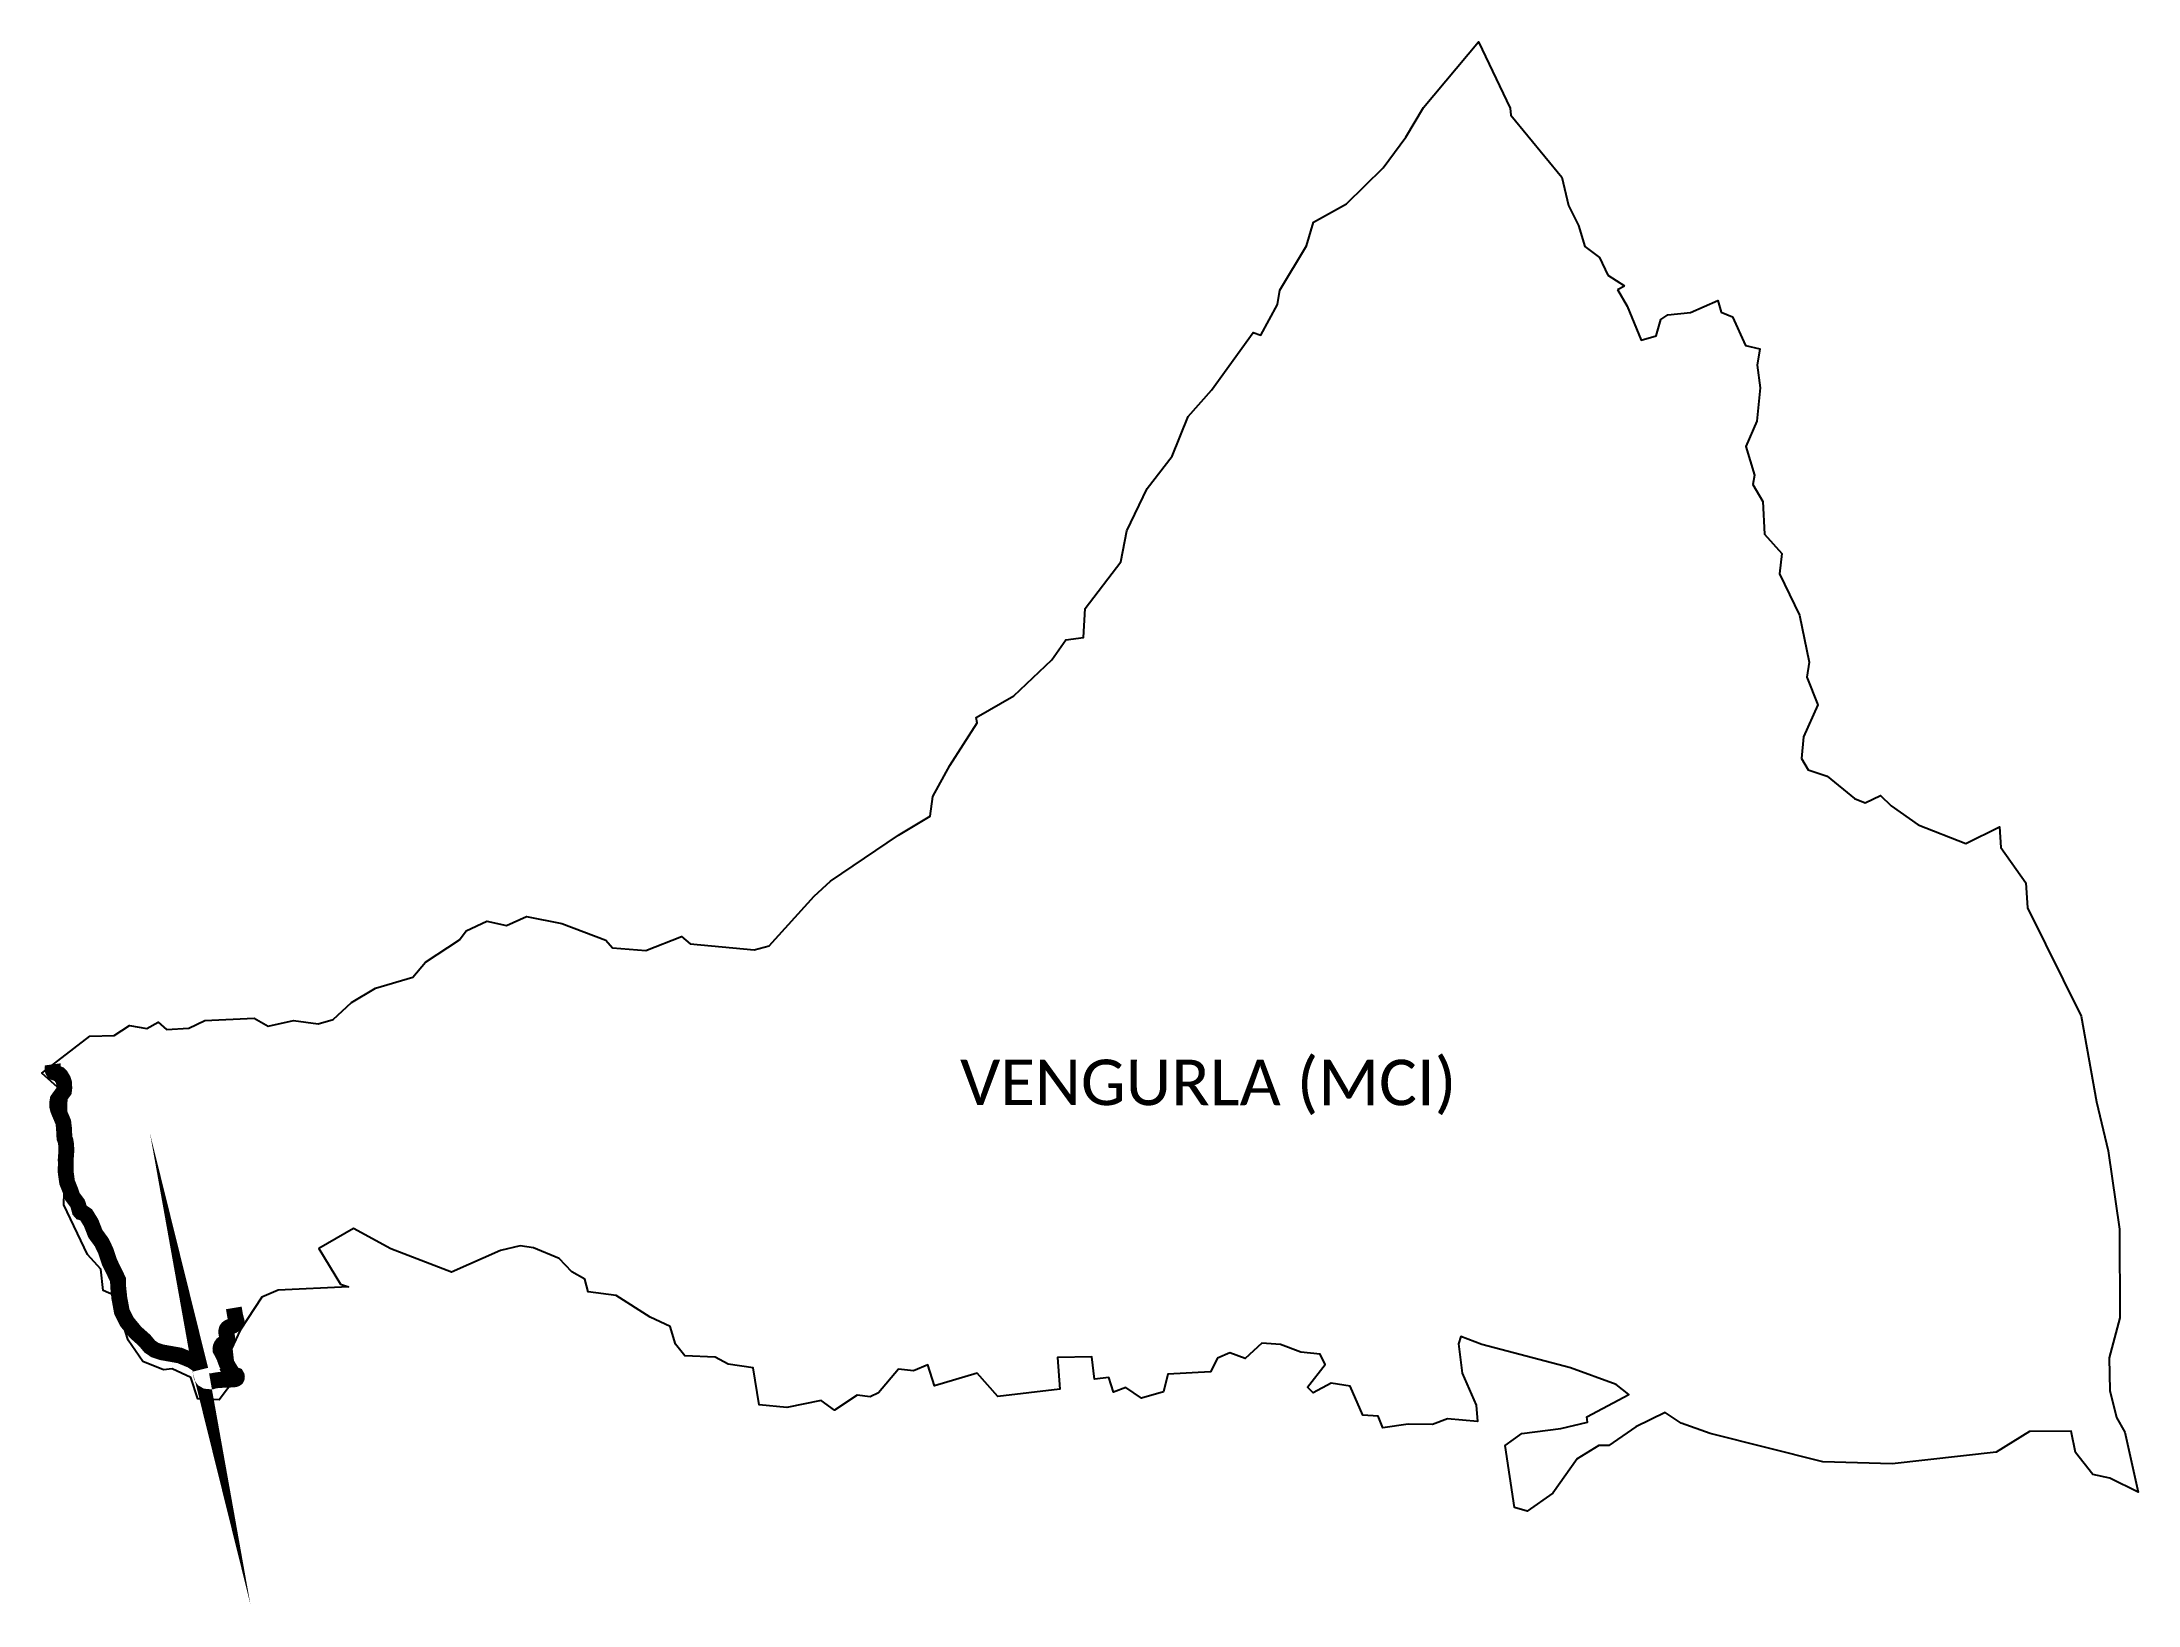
# Model space of a CAD drawing. Header units: metres. Extents: x 351288 to 357899, y 1752504 to 1757437.
import ezdxf

# ---------------------------------------------------------------- set-up
doc = ezdxf.new("R2010")
doc.units = ezdxf.units.M
for name, color, linetype in [('NATURALLY PROTECTED', 3, 'Continuous'), ('village', 4, 'Continuous'), ('VILLAGE NAME', 250, 'Continuous')]:
    doc.layers.add(name, color=color, linetype=linetype)

msp = doc.modelspace()

# ---------------------------------------------------------------- linework, layer by layer
at = {"color": 3}
msp.add_lwpolyline([(356257.5251679259, 1756655.812663282), (356278.9505133186, 1756666.917192986)], dxfattribs=at)
at = {"layer": 'NATURALLY PROTECTED', "flags": 128}
msp.add_lwpolyline([(351321.8905817039, 1754210.465201207, 50, 50, 0), (351322.5259044945, 1754205.599595989, 50, 50, 0), (351321.4313473647, 1754193.803885859, 50, 50, 0), (351323.0648406303, 1754189.373608565, 50, 50, 0), (351326.1336673567, 1754185.354150197, 50, 50, 0), (351334.9162535373, 1754182.074939904, 50, 50, 0), (351342.8871955957, 1754179.098778361, 50, 50, 0), (351346.7687028602, 1754175.517040987, 50, 50, 0), (351350.2603871701, 1754169.699390147, 50, 50, 0), (351354.6763724343, 1754162.341720293, 50, 50, 0), (351358.1112356851, 1754151.238573437, 50, 50, 0), (351358.6408440801, 1754135.372537509, 50, 50, 0), (351357.4769493101, 1754126.275676375, 50, 50, 0), (351348.4746430127, 1754113.954901845, 50, 50, 0), (351338.1831890831, 1754099.869768629, 50, 50, 0), (351336.7279080857, 1754091.425068228, 50, 50, 0), (351336.6315214307, 1754077.300884538, 50, 50, 0), (351339.7003481574, 1754065.560205752, 50, 50, 0), (351344.7798212363, 1754053.501830646, 50, 50, 0), (351355.4094255607, 1754028.267765186, 50, 50, 0), (351357.4810949726, 1754010.606567404, 50, 50, 0), (351358.6449897426, 1753988.182632559, 50, 50, 0), (351359.1604082761, 1753978.252429322, 50, 50, 0), (351362.4527808243, 1753969.09476991, 50, 50, 0), (351364.357712781, 1753957.988440427, 50, 50, 0), (351365.3122515906, 1753938.48793773, 50, 50, 0), (351363.0901764465, 1753909.585397632, 50, 50, 0), (351363.6166755945, 1753894.844079711, 50, 50, 0), (351362.5584952202, 1753874.112438565, 50, 50, 0), (351364.8893940071, 1753857.245320144, 50, 50, 0), (351367.5262060015, 1753838.164517316, 50, 50, 0), (351371.2478039928, 1753828.958870939, 50, 50, 0), (351377.9477292674, 1753812.386112952, 50, 50, 0), (351384.0641198658, 1753793.580855599, 50, 50, 0), (351392.9534568579, 1753781.839655145, 50, 50, 0), (351400.3509178307, 1753772.068952086, 50, 50, 0), (351403.1124030158, 1753764.175426745, 50, 50, 0), (351407.2394101163, 1753748.204013712, 50, 50, 0), (351411.1663889973, 1753743.709836704, 50, 50, 0), (351418.7861168235, 1753741.488570808, 50, 50, 0), (351427.8868826073, 1753735.353745316, 50, 50, 0), (351434.6588224354, 1753724.353314606, 50, 50, 0), (351443.2113906008, 1753710.460407125, 50, 50, 0), (351448.8649716891, 1753695.950011582, 50, 50, 0), (351456.586304919, 1753676.132554729, 50, 50, 0), (351476.355896688, 1753648.983644757, 50, 50, 0), (351488.7151532613, 1753623.59819594, 50, 50, 0), (351501.2443820005, 1753586.366169563, 50, 50, 0), (351515.8340050431, 1753556.317523035, 50, 50, 0), (351528.0274347274, 1753531.204053176, 50, 50, 0), (351528.215026345, 1753522.728831798, 50, 50, 0), (351528.5291874869, 1753508.535312606, 50, 50, 0), (351532.2788120915, 1753472.973623384, 50, 50, 0), (351540.2519576528, 1753429.742927082, 50, 50, 0), (351556.167156306, 1753398.095365577, 50, 50, 0), (351583.2580248655, 1753365.094595116, 50, 50, 0), (351612.2040774307, 1753339.295984582, 50, 50, 0), (351628.186643101, 1753320.07092303, 50, 50, 0), (351644.4407496703, 1753308.968766897, 50, 50, 0), (351665.8416963356, 1753301.928845978, 50, 50, 0), (351722.4600466373, 1753291.910196014, 50, 50, 0), (351760.3856043557, 1753276.204834087, 50, 50, 0), (351784.7672824175, 1753259.41648766, 50, 50, 0), (351787.8837842638, 1753246.835922051, 50, 50, 0), (351787.5569904406, 1753248.155109825, 50, 50, 0), (351791.5982979375, 1753225.574265369, 50, 50, 0), (351797.7784444319, 1753216.734586971, 50, 50, 0), (351806.6221791356, 1753211.515811952, 50, 50, 0), (351823.6712165051, 1753209.917940313, 50, 50, 0), (351830.3509153409, 1753211.946710409, 50, 50, 0), (351842.2852414995, 1753214.183104702, 50, 50, 0), (351855.3907173378, 1753214.715728582, 50, 50, 0), (351871.6839451102, 1753215.377906919, 50, 50, 0), (351890.0454733362, 1753216.124143723, 50, 50, 0), (351895.6108992954, 1753216.698070153, 50, 50, 0), (351898.9212108673, 1753217.745581172, 50, 50, 0), (351901.5195048907, 1753219.588637164, 50, 50, 0), (351902.483371441, 1753221.431693156, 50, 50, 0), (351902.8606267359, 1753224.322260167, 50, 50, 0), (351902.5258644826, 1753226.626471408, 50, 50, 0), (351901.1857808765, 1753228.990967053, 50, 50, 0), (351898.3345996118, 1753230.019405507, 50, 50, 0), (351891.3209776999, 1753229.704569275, 50, 50, 0), (351886.0328354486, 1753229.467188533, 50, 50, 0), (351880.6419481264, 1753239.89042319, 50, 50, 0), (351884.581363995, 1753242.529545823, 50, 50, 0), (351880.2232362055, 1753250.028013648, 50, 50, 0), (351877.2083030925, 1753254.575922546, 50, 50, 0), (351871.5505100835, 1753264.127157234, 50, 50, 0), (351865.6429409037, 1753279.079229364, 50, 50, 0), (351864.8780661572, 1753287.245954966, 50, 50, 0), (351865.5506999113, 1753293.837240688, 50, 50, 0), (351864.9907026835, 1753301.356768733, 50, 50, 0), (351861.5812279886, 1753307.893607429, 50, 50, 0), (351857.8542516929, 1753305.949696625, 50, 50, 0), (351857.4025932472, 1753306.815641872, 50, 50, 0), (351853.7668976104, 1753304.919341099, 50, 50, 0), (351852.9538720724, 1753306.478119877, 50, 50, 0), (351851.4287724817, 1753309.402127506, 50, 50, 0), (351851.1434860222, 1753313.034132123, 50, 50, 0), (351852.085587844, 1753318.145965031, 50, 50, 0), (351853.9013880551, 1753322.786209313, 50, 50, 0), (351857.3329602575, 1753327.628861102, 50, 50, 0), (351864.6003067642, 1753333.14342235, 50, 50, 0), (351867.6461266372, 1753335.454631843, 50, 50, 0), (351870.1212929082, 1753338.569821565, 50, 50, 0), (351872.2075976028, 1753342.941406396, 50, 50, 0), (351872.4770656705, 1753348.254603474, 50, 50, 0), (351869.9202282729, 1753361.36935797, 50, 50, 0), (351869.5160261711, 1753368.162007862, 50, 50, 0), (351871.130761747, 1753374.443422297, 50, 50, 0), (351873.6875991446, 1753377.940690162, 50, 50, 0), (351878.0612731689, 1753381.101481629, 50, 50, 0), (351889.9043947507, 1753385.809542859, 50, 50, 0), (351894.1433347412, 1753388.499789038, 50, 50, 0), (351900.2809881942, 1753397.149058311, 50, 50, 0), (351901.4251910669, 1753402.32766483, 50, 50, 0), (351897.4546827287, 1753416.855098529, 50, 50, 0), (351895.553826587, 1753428.27552455, 50, 50, 0), (351893.2851825866, 1753441.905635955, 0, 0, 0)], format="xyseb", dxfattribs=at)
at = {"layer": 'village'}
msp.add_lwpolyline([(356257.5251679259, 1756655.812663282), (356287.7716909886, 1756603.432186289), (356331.3669314996, 1756496.110997399), (356378.8738718505, 1756509.564915748), (356393.6742361629, 1756560.631946328), (356415.7451534513, 1756575.491037886), (356487.8017618883, 1756582.970342389), (356574.0697596387, 1756621.336034807), (356583.6619399093, 1756584.154468919), (356620.0475565809, 1756569.69152646), (356660.7679806274, 1756479.452199336), (356706.4157717053, 1756468.963909327), (356697.6806437398, 1756417.277069104), (356707.0257720592, 1756345.928217348), (356696.0779469204, 1756240.128357879), (356661.4859915961, 1756160.112160374), (356689.6490819749, 1756070.17170966), (356683.9219681565, 1756040.19106067), (356715.1826376759, 1755986.448039034), (356720.8156311709, 1755883.642227396), (356775.0166134125, 1755822.595302721), (356767.6637754034, 1755758.869689799), (356830.940643531, 1755628.220459818), (356861.3129058945, 1755479.657121743), (356854.7138853966, 1755432.491236709), (356889.2143712592, 1755345.556908451), (356843.9974354942, 1755243.626267265), (356837.0031634786, 1755175.72014791), (356858.566411562, 1755140.420259332), (356918.6238180848, 1755120.223238956), (357004.7230468775, 1755049.411296017), (357037.9176808001, 1755035.412868114), (357086.8734181868, 1755059.00060601), (357119.965537484, 1755026.014135026), (357205.5622417427, 1754966.751212202), (357355.9238852385, 1754907.766675934), (357462.1530780944, 1754959.593096858), (357466.1817887922, 1754894.557248598), (357544.9234882332, 1754783.004466198), (357550.5979971474, 1754704.683592), (357719.8832515169, 1754363.040806374), (357768.0893385761, 1754092.636100462), (357804.2826941842, 1753937.206739312), (357839.9249339478, 1753690.335226534), (357841.6396822255, 1753410.799521082), (357808.1234497941, 1753284.392448562), (357809.4447336441, 1753181.791524773), (357831.1320755309, 1753095.654318303), (357857.1251886419, 1753049.411693536), (357898.9362756963, 1752860.382127393), (357809.381053286, 1752904.985331067), (357755.8558074897, 1752916.322847354), (357701.6303760558, 1752985.361962734), (357688.2606962745, 1753053.541271946), (357556.8730454533, 1753051.714239078), (357451.2245963849, 1752987.090921563), (357123.8612296586, 1752950.307274721), (356905.0077301114, 1752956.56846793), (356549.6502530448, 1753045.198238741), (356457.7183015627, 1753078.71969084), (356407.2613386699, 1753111.887882044), (356314.8876913795, 1753066.771747712), (356230.0961985016, 1753008.123742709), (356197.8073272631, 1753008.016367751), (356130.1331899058, 1752965.921342202), (356053.5092838418, 1752857.773250312), (355972.0118963309, 1752800.598014192), (355932.5357197601, 1752812.215183598), (355903.0801749586, 1753007.565283857), (355955.1891909936, 1753045.24124986), (356078.8649619045, 1753061.099786199), (356162.3287091539, 1753081.697147267), (356160.0889432759, 1753097.848627264), (356292.841840698, 1753168.269409814), (356252.8865366208, 1753200.617075743), (356109.4076977631, 1753252.867035351), (355828.7875992487, 1753326.458496789), (355762.6732039917, 1753352.208476943), (355755.6938726294, 1753328.210329662), (355767.5842547985, 1753235.781097472), (355811.233859978, 1753134.897009957), (355815.2991006478, 1753083.602733456), (355721.1508228536, 1753091.616814501), (355673.7534491285, 1753074.041597788), (355597.2923498382, 1753075.318728098), (355516.727881375, 1753063.621877566), (355502.2107173339, 1753099.935856422), (355454.0820890695, 1753103.275371132), (355413.5979278394, 1753194.638471621), (355353.7790895443, 1753204.59387878), (355297.217774909, 1753174.175749367), (355279.3517718235, 1753191.403405949), (355335.3895484867, 1753263.474311228), (355319.5447326706, 1753295.58910785), (355258.2649588077, 1753302.093159158), (355194.5421786511, 1753326.182950482), (355135.9081060894, 1753330.655234866), (355082.9133167532, 1753282.726134701), (355034.2508133207, 1753300.424654698), (354996.0326230882, 1753283.013212509), (354973.0810260588, 1753240.600677255), (354838.6921582407, 1753233.303788491), (354825.6348119352, 1753177.260346876), (354756.1538722112, 1753157.316414533), (354706.8764600353, 1753191.059475813), (354668.0679189835, 1753176.202058329), (354653.3169219996, 1753222.319197884), (354608.2186641356, 1753217.072878478), (354599.0653244378, 1753287.860115222), (354490.6068056111, 1753285.222168446), (354498.4616616606, 1753185.065793428), (354302.8435247813, 1753162.787361115), (354237.2608941573, 1753236.322010649), (354103.2947195208, 1753196.488892381), (354082.3240700271, 1753262.773252235), (354037.256606522, 1753243.474261665), (353989.1645507175, 1753249.124543657), (353926.9836146357, 1753173.48702475), (353900.0065767419, 1753161.820810704), (353859.0475156784, 1753166.300911272), (353787.6839269205, 1753118.979441759), (353745.5640080759, 1753149.30390896), (353637.3789162695, 1753127.618664372), (353549.654411366, 1753136.38950536), (353531.5032395594, 1753252.545903339), (353452.4924021578, 1753264.036516505), (353410.8307616985, 1753286.80873566), (353315.9110430181, 1753291.065093982), (353286.5224301671, 1753327.901323478), (353268.983005992, 1753383.231440542), (353206.2010107221, 1753412.51481777), (353099.0798574872, 1753480.717125267), (353010.6992069361, 1753492.290944839), (353000.2570783981, 1753532.77247492), (352959.3432614479, 1753555.677923448), (352919.6496877306, 1753598.083489922), (352838.7077328956, 1753631.599988829), (352795.8561721732, 1753637.745242215), (352734.3747076911, 1753622.947968198), (352579.6726785265, 1753554.902033293), (352388.6167371365, 1753627.919056377), (352271.2340923236, 1753692.072353223), (352161.4981408557, 1753629.958577399), (352229.7701517332, 1753516.855832605), (352254.4675417998, 1753508.822976641), (352033.6111334467, 1753498.127803968), (351981.4533519873, 1753476.126031219), (351913.1609649271, 1753371.563437093), (351886.0195698777, 1753312.801906872), (351896.1339168625, 1753217.478942439), (351847.5146504969, 1753152.420663812), (351779.8460416088, 1753154.854865345), (351757.6735923284, 1753222.375213384), (351698.9120592686, 1753249.516532225), (351671.2806941458, 1753246.149322241), (351606.3358235549, 1753273.284391141), (351559.557896735, 1753340.531693671), (351515.144091266, 1753481.755145419), (351481.1248567455, 1753496.804574373), (351474.3774408246, 1753564.49636168), (351432.3267367604, 1753610.997801694), (351357.0784301748, 1753767.306443824), (351366.1786759617, 1754112.175809834), (351288.076731278, 1754182.323668273), (351439.1776401958, 1754299.173859997), (351515.4769675544, 1754301.394821838), (351563.8465867843, 1754332.723539488), (351618.7793063006, 1754324.21427071), (351654.6025786643, 1754343.599185564), (351681.2824204301, 1754320.161139641), (351751.1881529605, 1754324.434478077), (351802.3826672528, 1754348.86164574), (351957.3187169865, 1754356.514270569), (352001.3784507544, 1754331.582666676), (352081.2583831298, 1754348.83289951), (352159.5105329119, 1754338.271142379), (352206.456151902, 1754351.595822349), (352264.3750068834, 1754406.077217437), (352339.8887049776, 1754450.947694383), (352457.7964351618, 1754485.920304453), (352498.3033774744, 1754533.525395219), (352604.8300805941, 1754603.535539141), (352626.1318431754, 1754631.378204929), (352691.6207230025, 1754662.209229061), (352753.5385913802, 1754648.967585016), (352816.3684931603, 1754677.395491304), (352927.7280425868, 1754655.145929323), (353066.2193277639, 1754602.467563582), (353087.5385194438, 1754578.033081372), (353192.4922665004, 1754570.202499225), (353305.6830664529, 1754613.741088645), (353332.539547132, 1754591.241572454), (353534.6763903414, 1754572.245984248), (353581.2534856522, 1754585.00390881), (353723.6141449184, 1754741.102006021), (353775.6180179619, 1754788.334211776), (353989.2422660355, 1754933.292020796), (354089.7510804722, 1754994.052583649), (354097.8726099239, 1755055.913464541), (354151.8748413958, 1755153.946047537), (354238.0162451732, 1755288.247765288), (354234.1449506715, 1755305.068657383), (354353.493027456, 1755373.594947869), (354472.9680289022, 1755487.092424744), (354517.4255422127, 1755550.292488051), (354572.6814085135, 1755557.712121014), (354578.3563668369, 1755648.776495155), (354690.832530326, 1755796.485877108), (354710.1125193052, 1755894.196555486), (354774.0318144865, 1756027.440332476), (354852.4744471963, 1756129.490827023), (354903.6169996948, 1756254.661136414), (354977.1441838507, 1756338.107194412), (355107.665517538, 1756520.305782515), (355132.1152765666, 1756512.081854169), (355185.0783424652, 1756608.229168495), (355191.6928340208, 1756653.959505644), (355276.7206229083, 1756793.183146953), (355298.3152109027, 1756868.060012621), (355402.7937753559, 1756925.865350975), (355517.8915736873, 1757040.063245095), (355589.2734734431, 1757136.851424182), (355644.9606879083, 1757229.593651186), (355818.4888434963, 1757437.063508336), (355919.1046754816, 1757228.439142157), (355921.0358990107, 1757206.287742208), (356081.2837613096, 1757010.377472822), (356102.5124267041, 1756920.609374179), (356134.126871881, 1756857.500984353), (356154.0919935259, 1756791.640604851), (356200.3901370761, 1756756.238781762), (356226.293523897, 1756701.249425414), (356278.9505133186, 1756666.917192986)], dxfattribs=at)

# ---------------------------------------------------------------- texts
at = {"layer": 'VILLAGE NAME', "insert": (354183.6912613417, 1754225.69194106), "char_height": 143.6998292004773, "attachment_point": 1, "rotation": 359.97929653435835}
msp.add_mtext_dynamic_manual_height_columns('{\\fCalibri|b0|i0|c0|p34;VENGURLA (MCI)}', width=1886.982246263578, gutter_width=718.4991460023863, heights=[0], dxfattribs=at)

doc.saveas('drawing.dxf')
